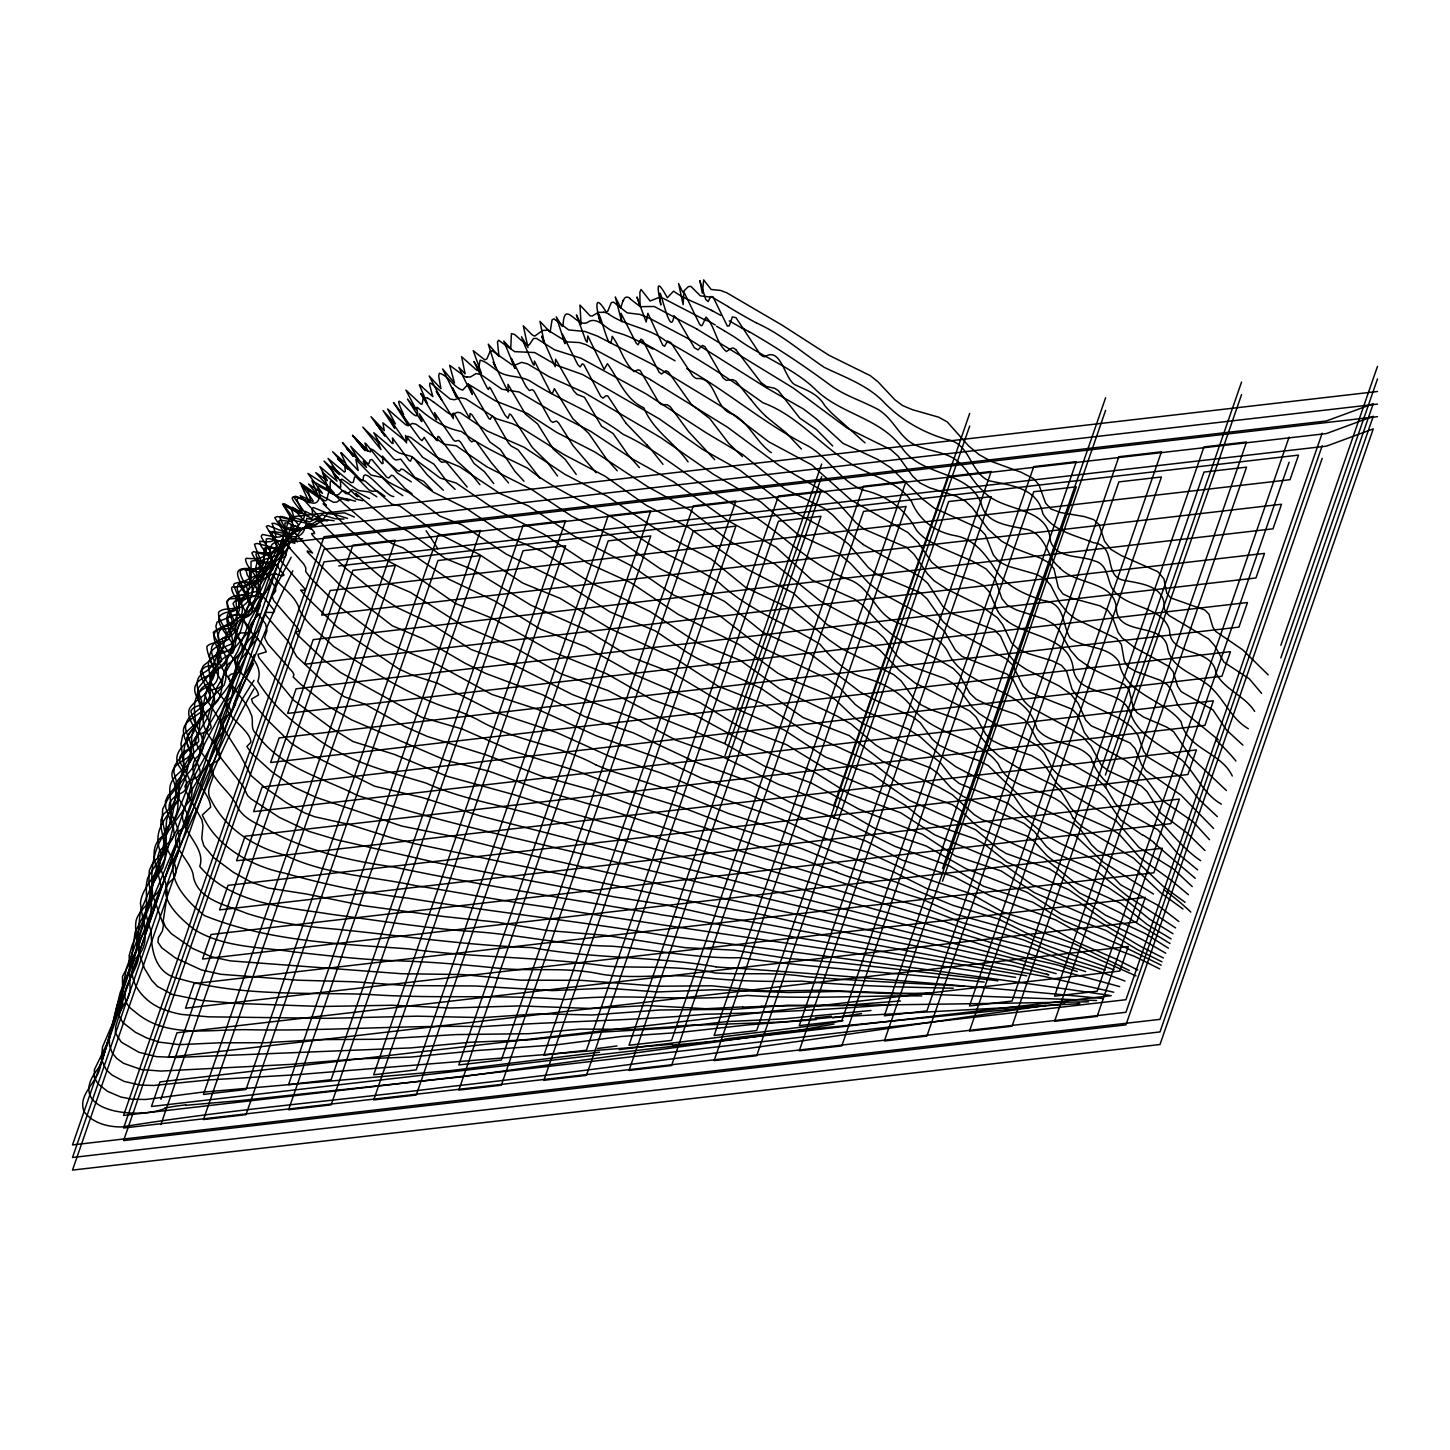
<?xml version="1.0" encoding="UTF-8"?>
<svg xmlns="http://www.w3.org/2000/svg" width="1450" height="1450" viewBox="0 0 1450 1450"><rect width="100%" height="100%" fill="white"/><g stroke="black" fill="none" stroke-linecap="round" stroke-linejoin="round"><path stroke-width="1.5" d="M623.119 300.186L620.781 307.871L615.271 296.942L621.724 321.755L620.981 313.309L636.332 343.378L638.091 344.864L640.936 339.119L642.894 340.46L659.116 372.251L661.544 374.009L665.84 370.747L668.341 371.925L691.396 404.423L709.793 418.615L728.897 443.555L742.436 456.587M103.131 1057.503C121.184 992.561 142.861 928.199 170.031 866.375C199.701 808.176 220.889 744.992 253.949 688.931M130.863 976.629C156.129 905.054 178.803 832.373 208.873 762.627C239.649 699.933 261.562 633.088 292.809 570.793M160.896 1099.336L352.858 545.182L395.415 540.27L203.453 1094.424L246.011 1089.512L437.972 535.358L480.53 530.446L288.568 1084.6L331.126 1079.688L523.088 525.534L565.645 520.623L373.683 1074.776L416.241 1069.864L608.202 515.711L650.76 510.799L458.798 1064.934L501.338 1060.023L693.317 505.869L735.875 500.957L543.895 1055.111L586.452 1050.199L778.433 496.045L820.972 491.133L629.01 1045.287L671.567 1040.375L863.529 486.221L906.087 481.309L714.125 1035.463L756.683 1030.551L948.644 476.397L991.202 471.486L799.24 1025.639L841.798 1020.709L1033.759 466.574L1076.317 461.644L884.355 1015.798L926.912 1010.886L1118.874 456.732L1161.432 451.82L969.47 1005.974L1012.028 1001.062L1203.989 446.908L1246.547 441.996L1054.567 996.15L1097.124 991.238L1289.104 437.084M160.896 1124.493L352.858 570.357L395.415 565.428L203.453 1119.581L246.011 1114.669L437.972 560.516L480.53 555.604L288.568 1109.757L331.126 1104.846L523.088 550.692L565.645 545.78L373.683 1099.934L416.241 1095.022L608.202 540.868L650.76 535.956L458.798 1090.11L501.338 1085.198L693.317 531.044L735.875 526.132L543.895 1080.268L586.452 1075.356L778.433 521.202L820.972 516.291L629.01 1070.444L671.567 1065.533L863.529 511.379L906.087 506.467L714.125 1060.621L756.683 1055.709L948.644 501.555L991.202 496.643L799.24 1050.797L841.798 1045.885L1033.759 491.731L1076.317 486.819L884.355 1040.973L926.912 1036.043L1118.874 481.907L1161.432 476.978L969.47 1031.131L1012.028 1026.219L1203.989 472.066L1246.547 467.154L1054.567 1021.308L1097.124 1016.396L1289.104 462.242M725 743.053L821.661 464M725 755.631L821.661 476.579M833.75 805.838L969.688 413.431M833.75 818.416L969.688 426.01M942.5 868.623L1105.625 397.735M942.5 881.201L1105.625 410.314M1105.408 775.061L1241.562 382.039M1105.408 787.64L1241.562 394.618M1322.201 433.188L1125.943 999.702L123.576 1115.449L324.039 536.717L1326.424 420.971L1373.259 403.716L1160 1019.35L72.5 1144.92L290 517.07L1377.5 391.5M1322.201 445.766L1125.943 1012.281L123.576 1128.027L324.039 549.296L1326.424 433.568L1373.259 416.295L1160 1031.929L72.5 1157.499L290 529.649L1377.5 404.079M1322.201 458.345L1125.943 1024.86L123.576 1140.606L324.039 561.875L1326.424 446.147L1373.259 428.874L1160 1044.507L72.5 1170.096L290 542.228L1377.5 416.657M1280.857 645.286L1377.5 366.343M1280.857 657.865L1377.5 378.921M129.485 980.599C117.903 1009.091 108.387 1038.309 100.086 1067.889C96.461 1082.987 77.249 1095.221 84.191 1111.751C92.764 1123.224 108.261 1127.158 121.945 1126.922C229.227 1109.431 337.977 1100.677 445.911 1087.029C646.428 1064.481 846.147 1034.611 1045.704 1005.412M234.175 703.395L253.659 663.194M254.131 654.693C245.684 679.796 226.218 699.516 220.726 725.761A318.71 173.094 11.2 0 1 217.065 735.603L193.684 777.091L184.531 808.484L168.436 831.013L165.101 837.882L157.905 871.051L140.233 912.032L136.409 950.348L122.489 976.394L122.652 1004.324L115.728 1026.31L115.366 1032.998L121.365 1042.188L138.874 1052.247L156.419 1056.651L176.719 1057.412L411.075 1047.897L469.673 1042.296L530.066 1039.777L600.934 1032.164L671.531 1027.977L726.867 1021.579L783 1018.951L871.015 1010.487M229.046 713.037L218.769 732.467L208.021 763.189L190.023 792.896L177.552 828.566L157.035 866.882L153.7 878.011L149.169 904.582L135.14 932.006L130.264 966.806L116.924 1005.774L109.312 1037.167L109.493 1045.287L112.157 1052.827L116.834 1058.5L123.522 1063.303L141.429 1069.592L161.023 1071.061L290.689 1064.391L356.936 1058.917L410.966 1057.068L476.978 1050.525L557.471 1044.707L621.76 1036.442L679.76 1032.454L748.218 1024.86L816.423 1019.567M563.035 326.178C564.014 296.579 577.644 331.47 589.099 321.32C599.321 316.861 606.644 330.89 616.486 332.34C629.481 335.874 641.317 342.399 652.881 349.106M97.476 1069.357C63.438 1112.929 139.399 1119.473 165.064 1108.416M291.196 557.199L277.584 583.208L250.107 647.226L233.939 681.065L221.343 712.439L204.776 743.506L175.106 819.486L165.554 857.059L152.304 885.732L143.333 923.795L126.639 967.585L118.193 1010.378L102.515 1046.954L101.337 1059.243L106.303 1069.919L112.212 1075.193L124.265 1081.446L140.197 1085.071L153.646 1085.47L208.909 1079.906L296.67 1074.722L671.966 1044.254M260.438 605.248L250.433 629.409L231.529 651.594L227.088 658.952L225.692 679.76L224.061 685.27L203.544 705.588L200.934 713.998L198.759 732.341L194.517 743.687L178.06 760.489L174.616 765.799L173.873 772.143L178.894 790.594L179.111 797.192L176.175 802.629L163.596 814.193L161.004 819.794L160.859 826.391L165.191 848.522L165.173 858.781L162.762 867.807L153.084 883.068L151.67 892.366L163.524 925.082L162.382 931.045L158.431 937.661L157.905 942.156L161.729 947.792L175.359 957.942L201.369 969.941L220.871 974.291L298.138 980.2L354.996 981.813L406.616 985.601L475.256 985.982L552.214 990.604L606.698 988.139L657.502 991.963L716.01 989.679L788.166 992.525L838.807 991.419L897.314 993.83L931.335 992.924M254.004 680.34L242.639 698.429L207.241 775.369L193.702 808.103L178.549 837.176L145.363 916.436L133.581 959.012L120.169 992.579L109.113 1039.306L94.413 1069.683L94.25 1077.259L97.857 1083.748L107.499 1091.342L120.803 1097.016L132.312 1099.263L145.906 1099.463L200.861 1092.339L451.729 1070.481L599.593 1052.211M254.856 618.407L259.822 613.839M270.226 585.601C264.969 595.388 254.04 599.339 247.225 607.586C241.588 619.784 243.491 636.387 230.532 644.434C205.447 652.971 226.744 672.691 213.567 684.926C191.418 689.892 193.43 706.422 195.895 724.257C195.442 741.711 166.387 749.94 180.869 768.881C184.512 776.076 191.599 787.93 181.341 793.096C173.565 796.195 165.572 803.481 170.665 812.453C178.966 827.624 184.458 846.293 173.529 861.681C169.07 883.358 189.08 902.897 204.45 915.584C268.975 941.702 339.898 943.787 408.483 948.862C474.494 957.852 541.231 956.819 607.242 966.189C643.238 968.31 679.488 965.138 715.086 972.932C745.409 974.998 775.967 971.808 806.164 976.756C858.744 981.034 911.543 983.046 964.159 986.236M287.825 548.807L275.464 562.038L262.885 568.327L258.626 572.061L258.245 587.975L256.487 591.455L236.332 596.476C234.755 607.278 242.458 623.754 225.221 626.472C202.511 631.421 221.143 648.549 221.56 661.291L217.627 663.955L205.248 666.855L201.84 669.809C203.544 683.331 225.493 699.317 207.386 710.736C193.539 726.16 217.826 741.53 220.563 756.646L218.696 760.018L209.561 765.201C213.023 780.843 228.882 790.612 236.332 804.551C240.791 815.879 252.028 821.534 262.323 826.572C302.524 849.845 347.456 860.593 393.004 866.864C481.291 885.37 570.448 899.308 659.333 914.352M1088.588 1001.787C979.656 1003.762 870.236 1005.249 761.123 1006.137M258.698 630.551C249.001 637.656 242.241 648.676 237.528 659.569C236.694 678.201 225.076 691.65 213.313 704.736C208.836 721.647 207.622 740.298 193.593 753.039C180.126 765.836 179.546 784.196 177.879 801.252C166.224 817.582 151.597 830.632 160.805 852.981C162.817 872.683 142.118 884.5 140.469 903.223C142.136 922.254 152.83 943.642 135.031 958.776C124.428 980.617 144.692 1003.273 164.847 1009.816A82.124 58.834 -11.5 0 0 182.12 1014.474L208.546 1016.831L327.029 1018.335L417.147 1016.178L482.832 1017.61L539.491 1013.768L591.963 1015L659.967 1009.998L734.679 1009.291L787.731 1005.213L842.559 1005.484L900.504 1000.989M295.764 540.197L273.76 550.039L271.458 554.625L270.751 565.228L268.667 568.037L249.672 570.231C249.001 580.507 253.949 595.841 237.184 595.66C217.319 598.125 233.233 615.996 233.196 626.509L229.046 628.448L216.594 629.88L213.259 632.236C215.434 645.395 239.848 662.976 215.325 669.773C198.433 683.276 230.84 698.664 231.021 713.672L220.871 719.816L220.418 723.659L239.558 753.855L251.031 775.514L264.407 787.169L286.375 802.684L304.282 812.779L314.632 816.749L349.414 824.506L392.66 838.118L416.132 843.991L713.708 906.105L760.507 914.316L813.432 926.115L928.199 948.445L970.086 958.232L1013.604 965.881L1048.785 974.835L1046.519 974.201M258.191 638.743L254.439 641.607L236.821 665.043L226.689 695.801L203.671 733.718L198.922 756.936L196.348 763.244L168.816 797.301L162.708 808.991L162.128 819.322L166.261 838.517L166.061 845.404L163.252 851.349L151.887 864.544L149.278 870.598L148.915 881.111L151.453 903.966L150.782 914.588L148.208 923.868L139.943 940.252L138.91 946.977L139.852 955.024L144.438 968.328L151.724 980.399L157.542 986.471L172.369 994.482L200.879 1000.319L236.876 1003.436L321.628 1006.499L391.645 1005.249L450.551 1007.986L519.934 1005.919L591.382 1008.493L647.189 1005.539L705.824 1008.729L742.763 1006.898M890.898 1004.632C829.418 1009.544 767.014 1012.807 705.171 1014.257C631.276 1020.818 556.999 1021.344 482.923 1026.6C404.314 1024.951 325.833 1031.385 247.098 1029.699C209.271 1029.101 166.079 1038.979 134.651 1011.484C111.142 995.787 137.424 974.636 138.874 955.623C139.726 943.714 133.762 932.151 136.209 920.279C139.146 909.766 150.637 904.057 152.522 893.055C150.438 871.142 152.431 848.903 166.696 830.904C177.389 811.982 171.317 789.924 184.44 771.563C182.211 748.272 183.57 735.73 201.713 719.291C203.834 698.809 206.897 678.02 223.717 663.375C236.314 648.875 232.471 626.346 248.222 613.821C263.701 591.219 269.718 559.845 290.218 541.14M295.492 532.621C277.929 542.463 270.516 562.256 260.891 578.731C251.738 586.996 238.434 594.21 242.404 609.072C243.002 624.497 219.476 620.926 218.279 635.408C218.678 648.531 218.116 664.009 205.447 671.713C188.047 680.521 203.435 697.269 203.236 710.264C187.304 722.789 176.102 724.094 189.08 747.276C195.424 761.123 183.788 772.179 176.338 782.202C169.106 798.316 201.459 817.202 181.903 828.893C162.889 841.417 192.85 860.938 193.448 877.014C198.487 900.486 227.161 905.181 245.956 913.101C274.847 922.726 305.153 926.55 335.367 929.124C400.925 935.594 466.193 945.382 532.077 947.629C592.887 958.939 655.001 956.094 715.992 966.824M276.171 573.529C258.245 575.396 257.792 593.92 251.974 606.716C247.642 614.238 238.579 616.413 232.816 622.376C226.562 629.952 235.788 639.722 231.493 647.806C225.439 655.201 210.576 652.409 208.419 663.303C208.129 672.202 213.386 681.862 207.731 690.109C203.29 698.139 193.267 701.039 189.207 709.249C186.198 721.085 199.339 729.876 198.65 741.494C191.454 750.611 171.118 751.771 183.679 768.21C189.442 778.215 196.203 791.12 188.699 802.104C167.421 824.162 207.966 843.954 199.738 866.393C231.656 904.582 285.36 906.848 330.999 914.279C375.967 920.206 420.826 927.347 466.048 931.118C514.841 933.474 562.673 945.454 611.574 946.179C654.367 949.551 696.471 958.722 739.627 957.707C820.881 968.618 902.697 973.258 984.206 982.085M291.559 535.394L286.828 539.183L270.371 566.588L253.895 587.377L245.721 614.057L227.414 632.508L217.319 664.843L198.142 688.116L197.363 694.006L200.988 710.899L200.644 716.952L197.381 721.955L182.718 735.241L180.978 743.923L183.588 763.987L182.809 773.321L179.619 781.641L167.711 795.905L165.409 801.397L165.826 808.139L173.42 827.932L174.308 834.729L171.68 839.985L159.681 850.588L157.869 856.279L158.847 863.276L165.644 882.996L167.421 893.544L163.179 921.203L165.536 927.058L171.426 933.782L192.379 948.336L211.718 956.855L230.242 960.861L401.197 973.711L462.894 974.563L520.695 980.164L581.649 980.345L657.774 986.236L711.66 985.801L762.736 990.984L820.482 990.278L1096.599 1000.5M834.131 1023.99L794.872 1031.113L459.07 1077.096L240.428 1100.568L185.854 1105.281M266.292 591.691C257.846 596.312 258.299 609.616 249.491 614.746C232.054 621.579 238.833 640.103 232.779 652.844C215.905 660.094 208.746 674.975 210.25 692.901C208.963 710.319 180.634 713.037 186.289 731.724C189.171 740.298 196.602 752.931 185.6 758.93C178.567 762.899 169.414 768.808 172.568 778.324C178.622 794.002 182.483 813.903 168.073 826.482C152.323 843.556 185.093 862.424 173.221 879.008C151.906 894.233 181.449 919.681 194.771 929.812C224.605 947.938 261 946.941 294.477 951.998C327.954 955.677 361.449 959.664 395.143 960.752C430.94 961.713 466.592 964.903 502.189 968.636C535.086 971.283 568.364 966.951 600.898 974.146C634.683 979.874 668.957 972.642 702.851 977.518C735.567 981.161 768.464 981.94 801.361 981.106C851.821 985.982 902.643 987.088 953.248 988.266M307.491 526.078L290.653 534.162L281.354 549.912L265.912 553.954L264.118 557.018L261.979 569.705L258.843 574.091L238.398 584.114L237.039 587.576L240.265 602.656L239.087 606.336C233.106 610.631 224.134 606.897 218.678 612.081C217.029 622.068 230.858 630.333 225.602 640.32C220.907 646.211 210.431 647.461 209.543 656.161A53.378 17.074 33.4 0 0 211.881 664.245L221.198 680.775L221.904 685.542L218.533 688.206L207.314 690.925L204.74 694.079L206.734 699.734L223.155 725.254L222.811 731.833L215.833 740.624L214.709 744.013L218.044 754.308L243.129 786.299L247.587 795.579L251.122 798.914L279.252 817.347L308.941 831.394L337.343 839.912L437.374 862.841L615.036 897.043L664.209 904.601L719.146 916.744L767.684 924.556L1043.547 976.321L1113.781 992.235M299.788 527.945L293.516 531.86L283.584 546.088L270.298 554.643L262.414 572.514L257.629 579.148L241.969 588.863L239.105 592.035L238.072 596.331L239.486 609.58L237.927 613.713L217.029 622.104L215.887 626.4L220.019 643.691L219.711 648.585L214.981 656.288L203.344 665.768L200.426 671.966L201.532 677.639L209.706 694.459L210.141 699.679C205.936 706.549 194.862 703.721 190.929 710.881C193.158 726.359 213.639 743.524 196.167 757.806C183.914 775.478 209.743 790.214 210.649 807.179L202.293 815.027C216.63 847.018 251.212 866.158 284.689 873.154C325.09 884.572 366.234 893.309 407.958 898.13C493.961 912.304 580.544 921.33 666.384 935.794C814.175 954.481 961.948 973.693 1109.413 995.334M843.012 1020.691L819.903 1024.806L619.241 1049.601M861.536 1013.604L832.626 1017.882M1064.88 1003.889L782.257 1031.911L724.547 1039.124M338.702 565.935L1298.529 455.119L1290.029 479.678L330.201 590.513L321.683 615.09L1281.51 504.256L1272.991 528.815L313.182 639.649L304.663 664.227L1264.491 553.393L1255.972 577.952L296.144 688.786L287.644 713.364L1247.471 602.529L1238.952 627.107L279.125 737.923L270.624 762.501L1230.452 651.666L1221.933 676.244L262.106 787.06L253.587 811.638L1213.414 700.803L1204.914 725.381L245.086 836.215L236.568 860.774L1196.395 749.94L1187.894 774.518L228.067 885.352L219.548 909.911L1179.376 799.077L1170.857 823.654L211.047 934.489L202.529 959.048L1162.356 848.232L1153.838 872.791L194.01 983.626L185.509 1008.185L1145.337 897.369L1136.818 921.928L176.991 1032.762L168.49 1057.34L1128.317 946.506L1119.799 971.065L159.971 1081.899L151.453 1106.477L1111.28 995.643M678.727 1026.419L633.559 1029.391L580.381 1029.101L529.087 1033.687L456.206 1034.575L378.196 1039.269L318.166 1039.632L266.075 1042.713L219.439 1042.822L179.438 1044.634L159.337 1042.151L146.831 1037.982L135.376 1032.255L122.869 1022.576L119.281 1016.16L119.244 1013.079L127.817 998.126L130.156 991.148L129.159 955.604L132.113 945.255L145.254 915.657L146.613 908.443L146.305 885.279L147.574 878.084L163.216 852.944L164.883 846.002L166.569 820.156L170.103 810.024L185.854 777.49L192.397 742.581L207.676 717.514L216.866 687.699L237.727 651.268L250.433 619.784L265.006 593.503L278.418 563.198L288.188 546.831L290.072 547.737M921.856 995.933C863.638 995.389 805.439 999.503 747.312 995.425C686.684 1002.186 625.766 992.797 565.119 999.558C499.09 994.102 432.952 999.213 366.814 994.283C304.246 992.38 239.83 996.386 179.166 978.732C156.201 974.201 151.398 952.233 151.181 932.531C149.259 923.143 143.079 913.011 147.628 903.513C151.471 897.169 159.591 893.544 160.805 885.66C158.123 868.441 145.381 848.033 164.231 834.783C174.761 821.715 169.777 804.333 169.795 789.126C170.085 770.965 198.704 767.014 192.832 746.841C187.159 728.933 202.547 716.427 213.639 705.226C226.889 694.441 218.044 675.048 228.937 663.429C241.461 655.255 247.479 642.114 249.291 627.687A119.136 57.275 20.4 0 1 255.091 618.534M316.825 524.066L289.003 533.872L286.411 537.569L284.2 546.342L281.844 548.39L264.371 548.082C262.831 558.576 267.561 571.844 250.143 568.654C225.457 566.37 244.434 584.93 246.319 596.095L243.256 597.98L229.571 598.886L226.943 601.025C228.683 616.395 248.439 633.577 222.194 638.471L223.481 645.069L240.972 669.32L239.703 672.274L230.931 674.232L228.484 676.534C232.453 690.345 245.557 699.643 250.596 713.201C254.656 719.979 249.182 728.806 256.632 734.189C281.137 768.301 322.154 777.508 357.498 795.452C449.627 825.34 545.146 844.226 639.124 867.879C799.476 907.12 960.661 942.609 1119.708 986.634M698.03 1025.114L781.894 1022.051L837.248 1016.867L1079.797 1003.672L1078.166 1002.838M362.609 500.739L356.011 499.108L344.846 491.169L341.892 491.115L338.539 494.541L335.965 495.139L318.71 486.076L317.586 486.928L320.414 497.169L319.399 498.256L301.382 485.496L308.705 501.265L295.51 496.226L293.679 496.843L307.183 515.729L293.244 508.588L309.919 526.966M282.986 553.193C274.829 552.504 275.446 563.053 273.397 568.327C269.174 577.97 250.179 571.844 251.938 585.963C254.185 597.364 245.775 606.39 235.317 609.254C218.877 613.223 232.072 628.901 229.227 638.707C222.865 643.873 212.933 640.628 206.915 646.356C206.516 659.134 223.898 675.827 206.027 684.962C187.014 696.181 209.434 713.69 211.192 727.628L208.166 730.963L197.363 734.933L194.844 738.63C197.417 752.641 212.896 761.612 213.114 776.366C211.029 783.852 205.737 791.664 210.794 799.385C225.62 829.146 254.112 846.999 285.324 855.337C326.196 874.984 372.034 876.271 415.661 885.66C457.656 892.167 499.362 900.432 541.466 906.268C699.299 931.335 857.566 952.777 1015.598 977.409M343.976 519.1L335.004 518.719L322.045 514.786L309.738 521.946L292.284 517.251L291.468 519.245L294.024 529.322L292.972 531.334L274.702 523.377L272.002 523.359C278.491 539.219 277.24 543.46 259.659 541.231L260.982 545.979L273.506 562.799L272.962 564.884L257.248 561.893L275.319 587.178L275.699 591.02L271.929 596.022L273.742 600.626L298.392 629.028L298.99 631.131L295.619 632.055L298.156 635.499L324.093 660.131L340.768 672.655L421.624 717.261L461.897 728.897L511.995 750.756L578.441 771.563L631.276 791.736L683.421 807.831L717.478 821.008M1103.178 998.542C980.055 986.779 856.714 976.919 733.537 967.929M1056.18 973.639L1005.974 960.136L679.869 888.814L499.525 848.232L452.889 836.451L401.686 826.047L315.919 797.319L293.861 787.151L271.929 771.853L251.466 753.293L246.917 746.496L250.868 742.255C250.651 727.393 212.642 710.428 231.203 697.196C238.597 681.736 216.811 669.302 217.464 654.294L221.016 652.21L231.511 650.198L233.831 647.534C231.058 636.332 205.229 616.449 228.284 612.027C246.156 611.356 237.438 595.026 233.559 585.129L234.193 583.643L238.217 582.483L255.798 582.429L257.502 579.583L255.635 568.237L256.886 563.162L261.326 560.425L277.167 555.477L279.995 551.507L282.569 542.318L285.722 538.983L302.706 538.748M1026.763 975.832C910.038 955.441 792.806 937.715 676.153 916.926M346.822 499.144L339.916 497.513L328.661 492.112L326.703 500.214L324.981 500.903L309.031 489.647L308.161 490.861L310.409 499.978L309.72 502.733C262.522 479.841 331.742 533.509 283.529 504.836L298.392 524.773L297.649 526.404L290.906 525.734L291.432 528.235M603.834 312.348L598.361 312.33L592.307 315.973L590.186 315.901L579.946 305.062L581.088 324.492L576.411 314.94L585.637 340.243L587.123 342.236L587.794 335.929L604.161 369.333L607.423 363.696C618.751 379.211 625.439 399.62 643.854 407.831C653.207 430.722 674.413 442.558 688.116 461.916M328.153 520.332L316.608 521.275L302.307 529.449L287.934 527.782L286.593 529.884L287.263 539.962L285.94 542.445L269.374 538.621L266.256 539.001C266.728 556.528 265.894 559.899 246.428 558.304L245.521 559.211C246.446 568.019 256.36 573.33 257.864 582.03L254.91 583.226L240.899 581.613L239.087 583.48C242.984 594.119 263.574 612.19 243.89 618.062L243.473 619.313C247.297 632.236 261.779 639.377 266.256 651.902L257.973 654.349L258.916 657.774L293.444 700.06L331.633 728.317L353.129 741.584L394.255 754.381L447.307 776.348L514.659 794.872L569.904 812.725L653.479 836.451A46.944 1.903 15.9 0 0 669.61 841.326L944.312 921.403L987.287 937.008L1029.482 947.122L1067.164 962.057L1103.432 972.968L1125.055 981.088M466.882 376.873L470.398 377L476.071 373.593L480.802 374.462L502.008 389.252L519.173 392.007L550.746 410.803L590.476 431.212L632.798 459.142L673.507 481.763L727.429 520.351L776.04 547.194L811.801 579.891L854.467 599.086L862.696 605.266L883.177 627.179L894.704 636.695L908.262 645.159L939.763 660.421L953.339 668.541L959.646 674.993L969.651 693.046L976.067 699.208L986.145 704.084L1016.178 714.415L1024.534 719.653L1029.663 725.888L1036.967 739.645L1045.396 748.78L1096.925 778.632L1105.571 787.205L1115.068 803.191L1120.488 808.973L1158.006 829.908L1177.183 853.071L1197.628 869.873M349.758 499.688L355.594 501.229M316.009 526.132L308.886 525.136L301.491 528.924L287.771 522.924L284.961 522.888C285.632 542.264 277.711 537.062 262.414 534.47L261.199 536.174L261.852 538.059L270.353 551.671L271.15 555.114L267.833 555.441L253.623 551.598L251.883 552.921C255.635 563.126 275.699 579.239 254.094 581.631L254.022 584.223L256.958 589.008L274.594 610.794L273.561 612.498L265.114 612.389L265.984 615.471L288.441 641.625L296.634 656.506L323.006 681.301L344.067 696.653L365.672 704.519L405.039 726.613L427.406 736.473L486.638 755.088L541.738 776.149L592.289 790.196L634.774 805.964L703.069 827.189L757.788 846.238L805.819 860.629L837.067 872.338M295.782 540.179L297.449 541.774M347.547 518.429L328.353 512.321L323.658 518.701L321.465 519.354L305.116 511.27C304.373 529.921 291.069 517.07 280.176 516.472L280.194 518.846L286.103 530.156L285.994 532.549L267.942 525.571L266.274 526.368L277.494 545.943L275.881 548.046L266.383 548.553L265.604 551.308L284.073 575.052L282.478 575.904L274.286 573.711L272.89 574.689C279.977 587.594 296.235 595.207 299.516 610.124C307.219 624.751 321.918 634.701 333.391 646.319C373.556 672.093 413.757 698.991 460.683 712.004A47.27 5.673 23.6 0 1 477.231 719.381C514.351 741.294 558.558 744.213 596.168 765.038M851.331 877.395L920.931 898.674L956.13 914.352L1003.4 927.456L1044.798 944.838L1113.908 969.814M310.644 529.159C299.516 522.852 298.899 539.581 290.308 541.357C274.304 540.143 266.057 542.445 272.491 560.353L271.676 561.585C265.024 564.249 257.611 558.395 251.068 561.422C250.379 578.206 255.708 587.377 232.544 586.833L231.547 587.975C232.507 597.69 243.437 603.399 245.521 612.879L242.966 614.891L229.444 615.489L227.559 617.899C229.571 630.043 248.929 642.132 239.83 654.548C221.995 664.97 257.466 682.352 258.481 695.003L251.539 699.063L252.626 702.724L267.344 719.907L291.069 743.161L302.325 750.357L374.571 786.208L422.766 797.681L480.856 816.114L973.113 941.974L1012.807 954.825L1057.974 965.084L1077.259 971.554M369.532 498.728L352.223 489.466L347.873 493.798L345.734 493.489L331.343 480.874L330.274 481.726L330.074 490.68L311.968 480.82L317.731 495.084L299.842 482.596L311.079 497.839A37.138 2.809 44.7 0 1 313.019 501.537L300.168 495.646L322.607 520.659L316.897 517.886L320.849 522.507L347.764 548.897L379.846 576.103L390.104 583.625L410.423 592.379L461.807 625.022L514.478 647.552L561.331 673.978L608.13 690.599L659.097 717.206L724.329 743.469L764.513 766.162L811.112 782.891L858.545 808.919L922.49 834.348L955.586 856.007L1001.171 870.961L1034.394 892.656L1095.276 919.3L1130.837 940.561A231.946 122.362 4.8 0 0 1141.567 946.868L1163.335 957.961M612.281 771.346L675.029 791.718L728.752 813.613L780.934 830.614L838.1 853.524L892.747 871.504L927.166 888.687L970.576 901.556L1019.006 924.013L1074.269 943.714L1129.296 970.449M996.168 980.055L997.817 980.726L841.199 962.873L787.821 958.432L734.062 950.167L685.089 947.648L604.958 935.304L546.886 930.447L496.987 922.182L443.247 916.472L363.751 905.724L306.929 894.106L268.123 888.016L250.959 882.017L233.251 872.229L213.784 857.657L203.888 845.894L201.767 838.734L202.946 825.467L201.876 819.776L186.542 792.443L184.929 786.208L187.449 782.094L197.635 776.928L200.281 772.977C199.593 758.966 179.256 746.079 189.986 732.087C198.868 724.946 207.278 713.255 199.901 701.854C187.92 685.814 198.36 678.382 213.712 674.014C221.669 664.517 202.782 649.528 216.558 641.824C225.493 636.858 237.365 631.203 237.238 619.222C234.284 607.079 241.987 597.889 253.968 596.385C265.205 591.817 256.088 576.139 265.749 570.231C269.483 569.324 274.576 562.528 278.237 566.497M705.226 765.491L750.502 782.021L790.105 802.339L842.088 820.464L895.067 846.419L949.315 865.849L983.571 886.276L1032.835 902.244L1063.738 920.641L1119.327 944.548L1161.214 965.192M1085.615 971.572C909.259 915.349 729.223 870.906 551.018 820.138C509.856 806.055 466.084 801.197 426.173 783.127C386.824 771.074 345.517 761.612 312.602 735.295C290.598 721.919 271.114 703.123 257.737 681.337C264.987 662.741 241.951 650.597 237.129 634.719L239.776 633.034L249.418 632.689L251.194 630.514L234.882 608.184L233.033 603.581L234.682 601.279L245.956 598.397A82.396 19.521 35.7 0 0 248.113 594.772C248.675 585.909 240.047 579.347 240.138 570.72L242.947 569.433L258.046 571.88L261.798 571.173L261.816 567.729L255.998 554.933L256.559 552.106C275.609 554.661 278.128 552.559 283.729 535.648C300.404 539.128 305.134 535.159 306.639 518.321C315.393 520.749 325.235 519.028 334.116 520.768M427.514 398.007L423.382 397.626L422.167 403.988L420.917 404.151L405.855 390.068L416.295 409.752L407.432 398.986L421.171 420.862M1136.075 975.923L1076.426 949.478L1032.726 936.138L998.216 918.938L952.269 905.108L896.317 882.162L846.129 866.629L801.923 848.739L732.848 826.609A38.552 2.882 18.2 0 1 717.714 821.062M689.276 759.166L633.143 732.776L584.441 716.445L542.427 694.713L485.569 673.362L464.888 663.139L422.802 638.634L392.261 625.766L340.206 585.347L307.436 552.069L307.201 550.891L312.602 553.012L296.253 534.343M1161.994 961.821L1136.582 949.152L1106.06 930.483L1061.037 913.935L1027.271 892.384L966.244 868.84L926.496 846.129L874.803 828.367L838.952 807.65L778.378 784.323L721.321 756.103L675.972 740.189L636.532 719.109L572.587 694.641L514.587 665.278L471.159 649.509L428.946 622.539L397.282 607.641L380.226 596.457L345.426 568.092L331.053 554.208L312.493 535.394L311.587 533.546L314.596 533.6L314.378 532.404M677.15 541.213L711.026 559.029L745.699 587.449L791.99 609.453L828.893 639.794L841.888 648.857L893.798 674.703L901.157 680.884L913.736 698.501L920.786 704.7L930.918 709.702L960.988 720.523L970.159 725.671L976.684 731.597L989.734 747.928L999.684 756.646L1016.885 767.086L1055.256 786.099L1061.364 791.881L1071.024 808.158L1076.788 813.976L1110.972 829.11L1119.056 834.04L1139.899 857.675L1171.201 880.222L1188.438 894.722M402.828 495.683L395.687 490.988L382.129 477.521L370.983 475.056L355.83 459.451L358.186 470.525L341.819 453.143L340.768 452.726L345.752 463.493L332.63 451.711L348.036 469.383L337.632 458.562L357.57 477.666L361.92 480.693L363.298 480.349C362.138 462.024 385.229 496.788 393.82 496.516M348.743 500.848L341.674 498.8L336.799 502.062L333.536 502.334L319.906 494.812C317.695 510.527 307.128 499.597 297.721 497.549L297.141 500.377L302.053 511.306L301.636 513.228L284.182 503.676L282.569 504.002L290.671 517.505A46.473 5.8 43.5 0 1 292.066 521.764L280.521 520.188L278.527 521.311L294.839 543.297L282.134 539.618L303.847 564.141L305.787 567.82L305.733 571.499L309.811 577.028M706.114 320.577L663.429 298.428L658.246 297.794L650.126 300.984L641.045 289.456L639.885 292.266L640.012 305.733L636.931 297.032L646.174 322.045L647.914 313.272L662.686 345.082L664.589 346.369L667.544 341.022L670.824 342.562L692.538 375.604A46.726 9.824 71.5 0 0 696.906 378.559C716.481 376.746 714.542 409.861 732.667 414.066C748.961 422.566 756.211 442.069 771.291 452.69M608.801 314.197C626.164 326.304 648.349 327.464 665.296 340.623C699.154 359.219 731.634 380.009 762.845 402.719C802.049 417.02 825.974 453.524 863.493 470.326C880.513 478.971 901.139 484.681 911.706 501.918C919.264 520.369 935.739 532.277 955.188 535.684C975.324 539.183 986.979 556.365 997.165 572.261C1008.131 587.558 1026.074 594.844 1043.329 600.499C1065.986 603.2 1061.4 624.352 1070.263 638.091C1084.836 649.038 1108.108 645.304 1118.856 661.689C1124.747 694.967 1163.408 698.737 1181.098 721.756C1186.879 749.306 1221.027 751.916 1232.264 776.004M1137.761 970.014L1115.884 958.994L1078.148 942.699L1048.132 926.423L1003.255 912.213L970.739 893.707L919.699 876.416L869.13 852.89L817.383 835.853L782.837 819.703L721.067 798.134L660.004 772.669L609.634 756.393L557.054 732.685L492.674 711.298L437.248 683.113L412.054 675.066L398.786 668.903L337.161 626.98L305.479 596.004L300.639 590.096L304.935 590.368L304.899 588.936L281.246 561.494L280.72 558.431L285.451 556.637L286.23 554.371L269.446 531.316L286.846 537.134L274.757 517.632L277.276 516.526L293.444 520.405L293.861 517.233L291.323 508.316L292.465 507.246L311.206 518.266L312.747 517.106L312.149 508.914L313.218 507.427L329.15 513.989L344.556 512.829L354.434 516.998M756.773 323.114C781.623 334.298 801.977 352.459 824.397 367.448C845.785 377.743 869.003 385.736 885.442 403.843C902.444 420.862 923.777 432.644 946.741 439.495C970.195 443.048 969.796 471.957 988.664 480.675C1010.088 485.406 1037.33 487.399 1042.786 513.59C1053.389 531.443 1075.628 535.322 1093.391 542.699C1117.841 545.508 1102.363 577.154 1124.711 580.471C1141.313 583.661 1165.474 585.854 1164.205 608.221A43.464 22.33 -2.3 0 0 1169.479 615.779L1208.629 638.942L1214.592 645.576L1223.891 662.124L1249.356 678.872L1261.591 693.354M712.584 310.971C699.697 303.884 685.107 299.679 673.561 291.142L667.326 297.776C654.312 273.923 658.282 291.341 660.819 304.971C656.071 264.244 670.081 344.937 673.942 315.701L678.074 319.761L694.405 347.782L698.066 349.885L702.434 345.372L705.026 346.731L722.952 377.834L726.142 380.335L732.721 379.592L735.947 381.169L750.756 399.548M1171.147 938.929L1147.168 924.502L1120.796 903.404L1074.414 882.307L1044.344 858.164L981.904 829.164L974.618 823.944L960.081 809.843L952.396 804.786L905.869 787.857L897.568 782.855L873.353 763.316L805.692 732.087L762.718 703.612L718.167 686.194L676.28 659.116L609.816 628.539L560.008 598.306L522.743 583.063L479.678 554.679L434.293 531.425L399.91 505.959L391.754 504.074L365.146 481.11L360.561 479.66L346.079 464.453L344.756 465.359L345.336 471.413L344.375 472.048L328.044 458.472L339.336 474.657L323.984 461.064L338.14 478.119L333.355 473.733L356.573 496.063L357.697 496.752L355.794 493.435L387.639 520.133L408.519 531.624L445.313 558.522L472.428 569.524L530.918 605.194L585.401 629.59L629.898 656.687L672.184 672.691L720.016 701.474L784.033 729.912L825.358 757.009L872.084 774.409L909.839 800.563L975.669 829.781L998.289 848.685L1006.119 853.506L1049.637 869.021L1057.34 873.951L1079.489 892.91L1119.726 912.594L1170.041 943.497M763.933 648.368L827.279 678.691L839.586 687.717L855.246 704.482L863.167 710.428L908.153 729.06L920.569 737.162L940.434 755.359L955.604 766.579L969.542 774.046L1006.59 789.96L1013.568 795.47L1024.352 811.329L1030.551 817.039L1076.172 836.487L1103.033 862.061L1153.475 894.034M1159.746 968.908L1134.679 956.42L1091.995 940.252L1055.745 919.971L990.549 895.882L953.846 876.67L902.335 860.158L866.031 841.127L810.006 821.407L747.892 793.911L701.564 778.251L662.849 759.655L596.929 736.038L538.385 709.648L491.804 694.405L437.248 664.553L399.239 648.368L384.776 640.719L340.388 607.496L316.952 584.658M697.033 329.186L793.15 387.947L847.38 428.221L890.735 449.609L898.166 456.17L912.684 476.216L919.916 482.923L929.486 487.707L956.728 496.389L965.482 501.247L972.189 507.554L988.266 529.268L1001.551 541.158L1014.456 548.263L1040.538 558.141L1048.785 562.709L1053.951 568.744L1058.301 587.594L1062.832 593.847L1071.586 598.089L1100.024 605.846L1107.746 610.269L1111.987 615.978L1118.077 632.345L1122.137 637.928L1134.553 647.534L1169.008 666.511L1173.122 671.676L1177.654 686.303L1181.188 691.614L1212.907 709.866L1226.374 729.894L1242.922 745.155M1173.014 933.727L1149.288 918.992L1123.206 897.713L1108.489 887.69L1053.806 861.046L1047.027 855.736L1033.796 841.091L1026.564 835.907L982.012 819.576L974.164 814.592L952.306 794.727L939.111 787.259L882.307 761.286L849.247 735.603L803.228 717.623L760.978 688.297L698.229 658.844A56.568 17.328 27.4 0 1 683.603 650.107M716.59 326.268L724.13 330.654M686.829 368.644C727.791 391.645 763.425 422.983 805.294 444.534C828.059 455.644 839.441 481.581 863.674 490.191C886.603 495.302 905.326 509.258 916.327 529.993A45.621 30.504 17.3 0 0 927.184 539.926M748.526 331.307C776.548 347.366 803.463 365.273 829.418 384.504C843.501 395.161 860.521 400.345 876.036 408.392C889.829 415.244 896.136 430.124 907.265 439.966C921.384 451.548 941.612 449.627 956.293 460.121C967.313 468.567 972.696 482.107 983.209 491.061C1002.24 512.901 1048.423 505.289 1050.416 540.904C1056.198 559.247 1080.069 554.933 1094.551 560.969C1107.184 563.887 1107.166 578.061 1111.679 587.576C1124.801 609.526 1162.374 604.559 1169.57 630.478C1170.059 657.756 1212.599 646.591 1215.97 672.981C1224.271 689.656 1244.626 695.619 1254.667 711.388M650.524 379.61L585.945 344.629L579.402 342.562L566.877 341.874L547.973 330.183L542.644 330.491L534.796 336.038A65.504 11.219 71.7 0 1 531.117 333.826L523.305 325.851L528.018 347.583L521.547 336.817L524.846 345.589L533.02 364.077L534.071 365.128L534.434 361.014L550.855 392.95L552.323 393.729L554.353 388.636L572.822 418.669L588.682 433.333L606.336 458.762L617.247 470.779M662.722 533.455L606.988 496.172L564.884 474.313L524.03 447.234L486.874 430.868L460.321 412.706L457.221 412.326L452.183 414.664L448.775 413.449L433.496 401.94M412.072 493.834L404.677 488.215L393.294 475.781L391.518 475.201L388.745 477.956L386.824 477.304L371.925 459.559L370.185 459.868L368.844 463.728L366.941 462.894L350.683 446.382L358.712 460.157L342.417 442.54L353.256 456.261L346.423 448.123L366.542 467.444L363.243 461.1L388.781 482.234L409.099 492.728L439.912 516.127L462.351 525.045L506.34 554.154L565.681 583.571L609.834 611.864L655.164 630.841L683.693 650.089M1165.782 953.23L1141.766 939.328L1107.293 922.399L1078.891 902.063L1032.436 884.989L1000.627 862.333L934.779 834.892L900.776 812.834L849.174 793.947L813.232 771.382L748.381 744.303L696.018 715.557L652.029 699.589L607.278 674.069L550.547 650.905L493.199 618.679L455.681 603.544L414.102 574.707L387.513 560.715L350.338 530.283L323.151 503.802L326.359 505.416L308.56 484.028L322.462 493.326L307.907 473.443L327.301 485.895L322.335 472.102L339.246 487.182L340.786 486.983L340.315 480.367L341.874 479.116L358.422 490.481L369.388 492.021L376.855 496.806M1142.636 835.236L1120.651 819.975L1105.534 798.171L1099.154 792.661L1058.554 775.261L1052.827 769.37L1044.236 752.496L1038.544 746.442L1025.857 738.739L995.588 724.221L978.804 713.346L972.334 707.31L959.683 690.001L953.466 683.711L944.548 678.401L914.678 667.58L904.347 662.451L897.024 656.034L883.539 637.493L876.199 630.949L820.772 601.406L774.499 563.778L729.785 541.412L690.399 510.291L648.077 486.946L594.844 451.983L556.8 432.462L527.311 413.449L495.411 400.871L470.199 385.265L467.299 385.138L462.695 390.123C453.324 387.331 448.666 375.804 439.423 373.194L438.679 375.858L440.945 388.745L429.182 375.949L441.634 399.856L436.305 391.319L438.716 395.415M728.136 306.584L712.385 297.322L700.386 295.854L690.834 286.339L688.297 286.665L682.714 292.139L678.564 283.602L683.131 304.627L683.838 291.849L699.571 324.147A30.196 4.694 75.4 0 0 702.326 325.09L706.059 317.115C715.321 326.649 715.938 343.106 726.396 351.48L731.743 348.145A37.99 8.609 70.1 0 1 736.092 349.903M927.239 539.889L940.959 547.592L972.442 561.168L986.145 568.962L994.99 578.822L1001.914 598.651L1007.315 605.212L1016.323 609.924L1044.906 619.222L1053.461 624.044L1059.116 629.952L1070.39 650.107L1078.003 659.007L1092.539 669.103L1124.203 684.346L1129.061 689.91L1133.066 706.494L1136.764 712.476L1143.669 717.116L1166.706 727.084L1173.684 731.743L1190.722 756.791L1226.41 790.522M1006.699 620.6C1027.832 637.148 1070.1 636.369 1073.308 669.157C1077.821 698.066 1121.684 686.376 1130.511 713.364C1138.939 736.944 1163.697 746.442 1182.185 760.38C1196.014 774.282 1203.428 793.984 1221.335 804.116M662.433 387.041L727.537 427.243L779.52 465.686L826.681 493.199L838.698 503.404L856.062 522.834L864.381 529.304L906.776 547.484L913.899 554.118L927.42 573.838L934.126 580.761L946.85 589.153L981.523 606.426L997.473 617.827L1002.657 624.624L1011.556 642.876L1017.846 648.839L1027.977 653.442L1052.156 660.819L1061.509 665.369L1066.638 671.368L1072.039 689.33L1076.571 695.583L1087.754 703.141L1120.143 718.91L1130.964 726.432L1137.815 735.077L1143.651 751.245L1147.856 757.099L1182.022 777.744L1199.331 799.766L1217.366 816.64M1185.103 902.317L1163.045 886.24L1133.791 858.364L1081.609 826.391M1183.019 909.005L1160.997 893.001L1137.507 870.779L1097.487 850.534L1091.578 844.806L1080.232 829.201L1073.634 823.691L1035.499 805.384L1018.842 795.107L988.284 765.618L978.877 760.67L948.952 749.976L939.056 745.137L932.223 739.174L920.079 722.571L912.648 716.753L874.35 699.697L859.886 691.795L810.931 654.276L763.28 632.544L724.819 601.569L660.221 568.744L613.205 536.337L571.952 516.327L532.204 489.828L486.584 466.646L456.206 445.748L444.135 444.226L415.951 424.179L412.362 423.454L407.958 425.666L405.674 424.705L387.603 409.009L395.433 423.98L383.036 410.567L394.726 428.312L389.814 418.941L406.526 442.921L405.511 435.453L422.584 457.276L433.949 464.163L447.234 481.944L455.137 489.357M863.04 544.493L920.587 577.064L927.855 583.444L942.808 606.354L949.877 612.679L994.537 629.971L1000.5 636.206L1008.91 654.893L1014.311 661.436L1026.219 669.411L1059.533 686.176L1070.861 694.188L1078.238 703.395L1085.724 720.179L1091.306 725.888L1130.003 742.944L1135.114 748.581L1141.585 764.857L1145.935 770.711L1180.989 795.107L1213.577 828.439M327.301 520.804L324.021 519.752L315.303 524.809L300.803 522.036L294.441 531.751L290.417 534.107L272.727 531.516L272.074 533.926L276.388 545.508L275.844 548.263L257.121 543.442L254.475 544.185C259.115 559.555 269.537 569.669 245.902 569.741L247.279 575.088L262.051 595.442L259.786 596.784L249.382 595.406L246.591 596.421L247.986 600.191L265.567 623.917L267.017 630.569L264.534 637.801L267.851 643.999L292.519 671.894L293.987 674.667L293.154 676.951L300.005 683.657L328.099 706.186L351.661 719.907L445.513 760.199L488.795 771.183L544.475 791.174L607.332 809.263L665.314 828.204L830.578 878.519L875.601 894.342L920.895 906.576L962.419 922.689L1023.265 939.781L1064.209 957.163L1105.208 970.05M1175.588 927.909L1126.632 895.52L1097.07 871.196L1053.153 852.111L1046.556 846.691L1034.376 831.539L1024.026 823.491L962.854 796.304L951.49 788.293L937.769 773.267L930.356 767.902L883.938 750.158L875.492 744.883L850.896 723.967L836.849 715.974L779.375 688.533L740.388 660.421L697.396 642.839L650.307 611.683L591.038 582.864L542.028 551.471L509.276 537.298L466.628 508.678L433.351 492.166L403.263 469.492L401.07 469.057L399.529 471.159L397.3 470.416L373.266 450.007L370.638 448.866L370.366 452.019L368.608 451.186L352.495 435.453L365.038 450.624L352.64 435.29L367.575 451.294L364.965 443.102L366.125 443.791L382.021 463.692L383.054 463.347L382.419 456.061L397.427 473.044L411.292 481.835M462.387 374.68L449.627 365.291L454.502 382.963L442.631 368.952L456.369 397.155L452.491 387.875L468.314 416.041L469.8 417.528L470.017 413.54L471.903 414.682L489.955 442.069L500.413 449.536L514.931 471.341L524.012 481.273M1168.428 948.209L1145.301 933.619L1105.335 915.113L1068.868 889.847L1007.116 862.152L984.006 843.9L975.959 839.151L929.722 823.183L921.493 818.434L905.162 805.185L892.638 797.808L828.911 770.621L786.317 744.557L740.551 727.393L699.498 702.326L635.879 675.12L585.438 646.627L540.578 629.246L494.522 600.88L448.866 579.257L403.028 547.919L391.718 543.424L385.229 539.019L344.719 504.6L326.431 486.747L334.37 493.218L315.737 472.627L327.428 480.621L319.888 466.537L337.034 481.11L331.144 468.259L331.542 466.266L351.063 482.651L353.238 482.361L354.561 477.123L355.957 476.796L368.808 489.792L372.251 491.296L377.471 491.006L385.011 496.353M630.043 298.772L640.229 306.675L654.258 306.494L687.209 324.021A104.146 18.089 37.7 0 1 697.015 329.168M1153.765 842.758L1195.235 878.301M1200.673 860.684C1172.941 842.16 1157.571 809.734 1126.614 795.307C1109.576 788.093 1096.726 775.007 1090.799 757.571C1077.151 740.986 1050.162 745.735 1036.913 728.661C1026.038 685.596 967.893 691.106 948.934 654.077C939.111 632.508 913.681 630.224 894.523 621.506C875.564 612.589 870.544 588.428 850.787 580.254C805.874 564.884 776.529 525.607 735.005 505.216C695.928 484.517 663.665 453.016 623.065 434.293C594.989 412.724 561.458 401.197 531.951 382.202C524.048 376.782 514.261 377.308 505.416 374.734C495.737 372.215 489.574 362.464 480.113 360.18L478.409 369.333L477.032 370.457L461.608 356.736L465.142 373.901L458.889 367.412L466.103 382.655L472.338 394.418L468.096 383.743L470.144 386.461L488.886 418.542L490.281 419.304L491.985 416.059L493.634 417.292L508.37 442.939L510.962 445.875L518.049 449.772L540.216 478.5M1248.323 728.716C1231.739 719.146 1224.779 700.749 1211.548 688.025C1197.682 674.322 1172.126 670.172 1167.757 648.694C1164.151 621.017 1118.095 637.221 1116.391 609.109C1115.141 580.272 1075.628 585.401 1059.732 567.802M750.158 639.196L719.581 615.597L673.507 594.989L631.511 565.881L574.635 536.373L528.471 505.978L499.942 493.507L459.469 466.683L436.649 457.203L410.694 437.429L407.758 436.233L406.816 440.709L405.311 440.927L382.891 422.82L384.268 430.577L371.037 416.712L384.957 436.033L376.148 423.527L391.844 443.192L393.041 443.555L392.461 437.954L408.954 460.411L410.622 461.136L412.017 457.167L413.522 457.747L427.079 474.712L443.392 490.245M865.034 442.884L832.01 413.449A195.243 68.512 70.8 0 1 824.814 405.728C817.945 393.331 805.366 389.905 794.256 384.341C784.269 377.236 780.589 346.514 764.875 356.736A33.93 8.356 70.8 0 1 760.036 353.999M765.582 416.168L785.755 432.462L801.415 449.029M1178.85 921.548L1157.789 905.253L1120.632 884.826L1103.903 867.281L1093.753 859.216L1060.874 843.773L1043.873 834.04L1007.931 803.354L959.302 783.526L952.342 777.961L940.107 762.319L929.124 753.891L865.324 724.783A37.392 12.579 23.5 0 1 852.709 716.191L835.78 700.042L827.606 694.351L788.057 678.528L777.834 673.199L739.319 644.67L678.237 614.401L630.804 582.701L587.051 562.836L544.239 534.397L492.148 507.591L456.279 483.086L440.22 478.065L411.039 456.315L399.04 452.889L394.527 450.261L373.774 432.698L379.519 443.483L362.808 427.116L380.969 449.645L376.42 438.752L393.512 458.599L395.85 460.049L400.762 459.161L414.7 477.267L423.726 481.4L432.1 490.39M1218.381 739.826L1181.696 709.884L1177.636 704.7L1171.346 690.055L1167.304 684.726L1160.326 680.286L1135.531 671.332L1128.082 666.982L1124.348 661.127L1121.321 644.308L1116.826 638.707L1076.842 619.494A67.987 40.926 4 0 1 1066.801 611.701L1059.588 602.638L1050.652 585.147L1045.251 579.13L1036.822 574.472L1008.004 566.207L998.814 561.603L993.286 554.879L985.275 534.706L979.04 528.344L934.253 508.116L922.581 499.09L890.681 467.661L877.558 459.324L843.03 443.356L816.042 418.651L803.626 409.118L766.832 388.056L688.188 338.611L650.053 318.547L639.957 314.433L627.197 312.856L613.586 302.144L611.338 302.542L607.659 311.388L606.028 311.75C586.181 279.614 606.227 344.284 598.288 313.726C602.475 318.166 609.779 357.842 612.226 336.309C620.401 347.384 623.681 362.156 633.94 371.562L638.091 369.786L640.211 370.529L658.499 401.94L661.436 404.478L667.417 404.786L670.426 406.942L688.351 431.357L714.687 459.668M467.19 487.055L447.126 463.003L445.168 461.752L441.652 462.278L439.459 460.447L424.197 437.411L422.041 440.655L419.884 438.861L403.263 415.914L408.447 425.593L393.476 402.538L401.632 412.779A42.449 1.704 56.8 0 0 403.662 414.646C385.356 375.949 424.524 436.667 416.494 407.559L417.346 407.377C430.433 418.978 444.244 428.149 461.39 431.466C481.781 446.872 504.799 456.949 527.456 468.114C556.691 492.021 592.615 504.564 624.153 524.628C651.467 551.145 688.279 561.821 719.127 582.701C748.418 610.178 786.462 623.591 819.848 644.162C832.518 659.061 846.564 673.652 866.447 678.237C883.449 683.331 899.58 691.904 910.963 705.842C932.423 736.419 976.938 735.241 998.361 763.951C1011.611 795.814 1059.152 784.849 1072.819 817.728M422.149 387.023L432.843 396.611L429.617 385.084L429.979 383.036L431.176 383.471L450.171 399.04L454.267 399.747L460.846 397.717L465.885 398.859L496.281 418.688L512.684 423.799L521.71 428.131L563.996 454.593L605.085 476.216L645.957 505.126L688.496 527.438L747.403 569.361L793.041 592.869L827.406 624.859L871.196 643.981L879.498 649.836L899.526 670.589L914.787 682.805L969.669 710.953L976.104 717.079L985.819 734.389L992.054 740.406L1001.805 745.209L1031.439 755.559L1040.031 760.652L1045.649 766.597L1056.398 782.873L1062.397 788.582L1116.083 820.809L1139.066 847.525L1173.503 869.021L1192.244 886.584M736.111 349.958L761.014 382.564L766.488 386.534L774.662 388.256L778.378 390.702L799.838 418.198L816.386 429.472L832.753 446.02M639.432 467.625L627.904 454.611L613.114 433.55L601.478 426.173L584.459 397.246L576.955 394.346L573.602 390.702L555.622 359.219L555.187 366.705L541.702 336.164L542.246 337.941L544.384 343.324L539.962 321.374L550.094 332.123L552.069 319.852L553.936 318.837L568.654 329.911L585.075 331.506L597.527 336.164L651.286 363.769L726.287 409.371L768.808 441.833L811.638 464.816L851.186 500.123L907.899 532.531L918.357 542.844L931.734 562.183L939.183 568.454L949.75 573.221L973.657 580.598L983.136 585.256L989.081 591.673L997.654 611.121M851.077 534.307L832.808 515.112L824.597 508.497L784.831 488.904L742.871 454.647L706.041 432.716L646.301 394.001L580.942 358.204L554.571 349.812L536.391 338.358L533.491 338.539L529.377 344.683L527.238 345.462L514.514 334.424L511.415 333.609L510.744 348.616L503.784 341.094L514.967 368.499L511.27 358.277L526.114 386.642L529.322 390.467L532.368 389.633L534.126 391.192L550.493 420.699L552.668 422.385L556.438 421.062L558.794 423.146L573.167 445.821L596.131 472.791M646.99 445.041L625.893 423.183M1204.95 850.534L1187.079 832.971L1160.471 812.979L1146.986 791.537L1141.295 786.009L1108.398 770.802L1101.529 765.564L1090.998 746.116L1083.059 737.198L1071.314 729.423L1030.569 707.201A40.256 21.188 14.2 0 1 1022.051 697.921L1013.242 680.068L1007.043 674.087L962.075 656.469L955.369 650.198L944.584 631.475L934.344 621.76L880.349 592.343L868.351 582.755L850.769 563.669L838.897 553.61L797.645 534.271L760.797 501.899L713.817 474.531L660.403 437.411L584.259 392.551L548.825 376.565L527.546 363.877L521.674 362.355L515.04 365.038L511.814 364.639L492.166 350.737L490.118 351.353L486.856 358.875L484.735 359.836L473.226 350.664L481.472 373.447L473.951 361.503L477.521 369.17L487.49 388.546L488.469 389.524L489.357 387.186L490.68 388.6L505.108 415.298L508.026 418.307L509.494 414.011L511.107 414.827L532.295 447.452L546.958 461.843L557.543 475.999M1268.243 674.903L1242.65 649.781L1215.644 631.384L1212.744 626.835L1209.01 614.202L1204.787 609.979L1170.567 597.853L1166.761 593.104L1163.897 578.84L1157.807 571.644L1121.231 555.531L1110.881 549.387L1104.556 541.194L1099.046 524.592L1093.717 519.644L1084.256 516.562L1060.512 512.521L1051.051 509.004L1045.668 503.259L1038.871 484.681L1033.578 478.663L1021.126 472.265L991.51 461.499L979.076 454.629L968.691 446.002L947.158 421.841L938.639 417.165L912.431 409.697L902.716 405.619L894.868 399.801L878.066 381.876L870.362 375.713L828.929 355.25L781.931 325.054L726.885 292.846L720.541 290.435L711.153 289.493L703.685 279.904L702.326 293.208L699.861 280.593L705.751 299.443L708.126 301.582L710.772 296.579L712.947 296.688L727.338 326.087L729.187 325.924L732.377 316.879L735.984 317.677L760.054 354.108M508.533 482.923L491.26 462.604L476.144 441.652L474.386 440.546L471.649 441.888L469.546 439.876L454.339 413.921L453.179 413.105L453.324 418.651L439.296 396.013M652.138 450.787L662.994 464.362M1209.536 839.695L1193.151 821.769L1161.849 800.11L1144.376 776.548L1136.129 768.264L1125.653 760.561L1099.97 746.333L1089.041 738.63L1084.382 732.486L1077.857 715.194L1072.42 709.322L1029.228 692.321L1023.211 686.339L1012.607 664.97L1006.3 658.952L949.967 627.796L942.935 621.579L927.058 598.85L919.952 592.47L876.362 574.109L868.351 567.53L848.631 544.203L840.42 537.787L791.863 510.4L740.225 470.434L702.924 449.609L659.369 418.923L582.701 374.589L556.963 365.364L534.724 352.549L514.659 351.661L498.582 340.261L497.477 341.91L498.981 356.464L488.287 344.176L495.592 367.339L493.852 363.787L493.254 362.029L508.189 391.971L508.007 384.341L525.408 414.084L537.66 423.998L553.248 449.029L565.192 459.36L576.23 474.422M479.914 484.699L470.815 473.461L456.678 460.756L439.042 436.812L437.827 436.414L437.356 440.782L435.852 439.767L419.449 413.848L421.66 420.699M493.725 483.539L484.354 471.631L474.059 463.511L460.502 442.032L458.599 440.456L454.938 441.199L453.071 439.459L434.511 412.597L436.686 419.793L436.015 419.014L420.699 393.439L427.478 403.734L419.304 384.884A47.469 2.936 53.8 0 1 421.823 386.552M561.059 324.709L556.274 316.861L564.974 343.704L562.528 334.243L577.825 364.693L580.163 366.959L582.266 363.877L583.752 364.476L600.771 396.484L603.001 398.152L605.864 395.759L607.786 395.977L620.31 414.899M756.574 323.06A89.229 7.903 26.4 0 1 727.9 306.476M765.546 415.914A165.046 48.992 71.9 0 1 750.737 399.239M711.424 310.264A94.667 2.592 30.6 0 1 720.704 315.375M729.223 320.867A95.918 2.719 30.6 0 1 745.699 330.274M741.929 327.718A93.489 3.752 31.1 0 1 749.741 332.267M1059.787 567.766A61.226 38.443 1.2 0 1 1051.975 559.066C1045.74 546.668 1040.23 530.845 1024.135 528.96C1008.239 525.154 986.344 523.758 981.523 504.6C969.651 470.108 922.055 477.141 902.317 448.286C881.219 418.579 842.722 414.718 817.184 391.156C794.056 367.847 762.138 357.28 736.02 338.031A92.582 15.243 36.2 0 0 724.221 330.763M704.736 319.308A100.304 13.467 35.1 0 1 715.303 324.981M623.391 300.821A100.249 16.512 67.8 0 1 629.789 298.084M1216.079 740.243A360.452 166.931 6 0 1 1235.944 761.051M603.744 312.149A147.066 33.531 62 0 1 608.674 313.889M639.722 340.714A202.474 5.891 31 0 1 675.048 360.814M563.017 326.105A50.514 4.567 74.2 0 1 561.15 325.017M625.838 422.947A85.604 16.023 70.5 0 1 620.274 414.627M646.881 444.697A241.008 45.965 67.9 0 1 652.029 450.424M1006.735 620.582A34.401 20.372 12.5 0 1 997.691 611.103M650.669 379.882A144.311 35.489 40 0 1 662.541 387.295M863.167 544.403A68.911 43.047 25.3 0 1 851.222 534.234M467.045 377.236A116.689 22.529 64.5 0 1 462.659 375.351M1143.126 835.055A166.478 81.218 10.6 0 1 1154.273 842.613M677.132 540.995A94.123 40.527 35.4 0 1 662.759 533.256M427.659 398.188A61.208 7.721 49.1 0 1 433.713 402.23M421.823 421.007A43.572 1.305 62.5 0 1 420.953 420.446M1081.845 826.355A68.494 32.589 13.5 0 1 1073.018 817.728M763.987 648.313A46.726 16.548 27.8 0 1 750.284 639.178M1163.661 889.521A358.639 206.589 2.8 0 1 1190.831 912.086M426.083 530.754A397.771 55.064 68.1 0 1 437.791 548.807M309.611 526.694A38.769 2.519 42.2 0 1 314.269 532.295M346.749 499.036A621.434 91.422 57.8 0 1 349.686 499.561M296.163 534.271A45.784 3.969 41.5 0 1 291.377 528.199M705.207 765.727A78.862 13.431 21 0 1 688.986 759.274M317.623 585.22A49.3 2.483 43 0 1 310.336 577.499M612.281 771.309A39.966 5.963 19.4 0 1 596.24 765.038M850.842 877.359A42.431 3.136 17 0 1 836.342 872.175M660.058 914.642A100.231 9.28 10.8 0 1 676.624 917.179M733.682 968.002A91.713 18.451 8 0 1 716.082 966.914M743.089 1007.206A184.422 61.969 4.5 0 1 761.359 1006.463M678.473 1026.074A315.937 124.337 2.5 0 1 697.831 1024.751M235.625 703.757A716.064 391.228 8.3 0 1 230.677 713.454M831.376 1016.16A266.093 112.212 1.1 0 1 815.408 1017.791M724.982 1039.849A545.272 253.732 0.7 0 1 672.238 1044.979M617.048 1045.921A963.561 456.17 -0.3 0 1 597.563 1048.495M164.847 1108.018A175.178 102.859 0.3 0 1 185.709 1104.864M103.222 1057.521A152.957 90.19 7.8 0 1 97.694 1069.411"/></g></svg>
